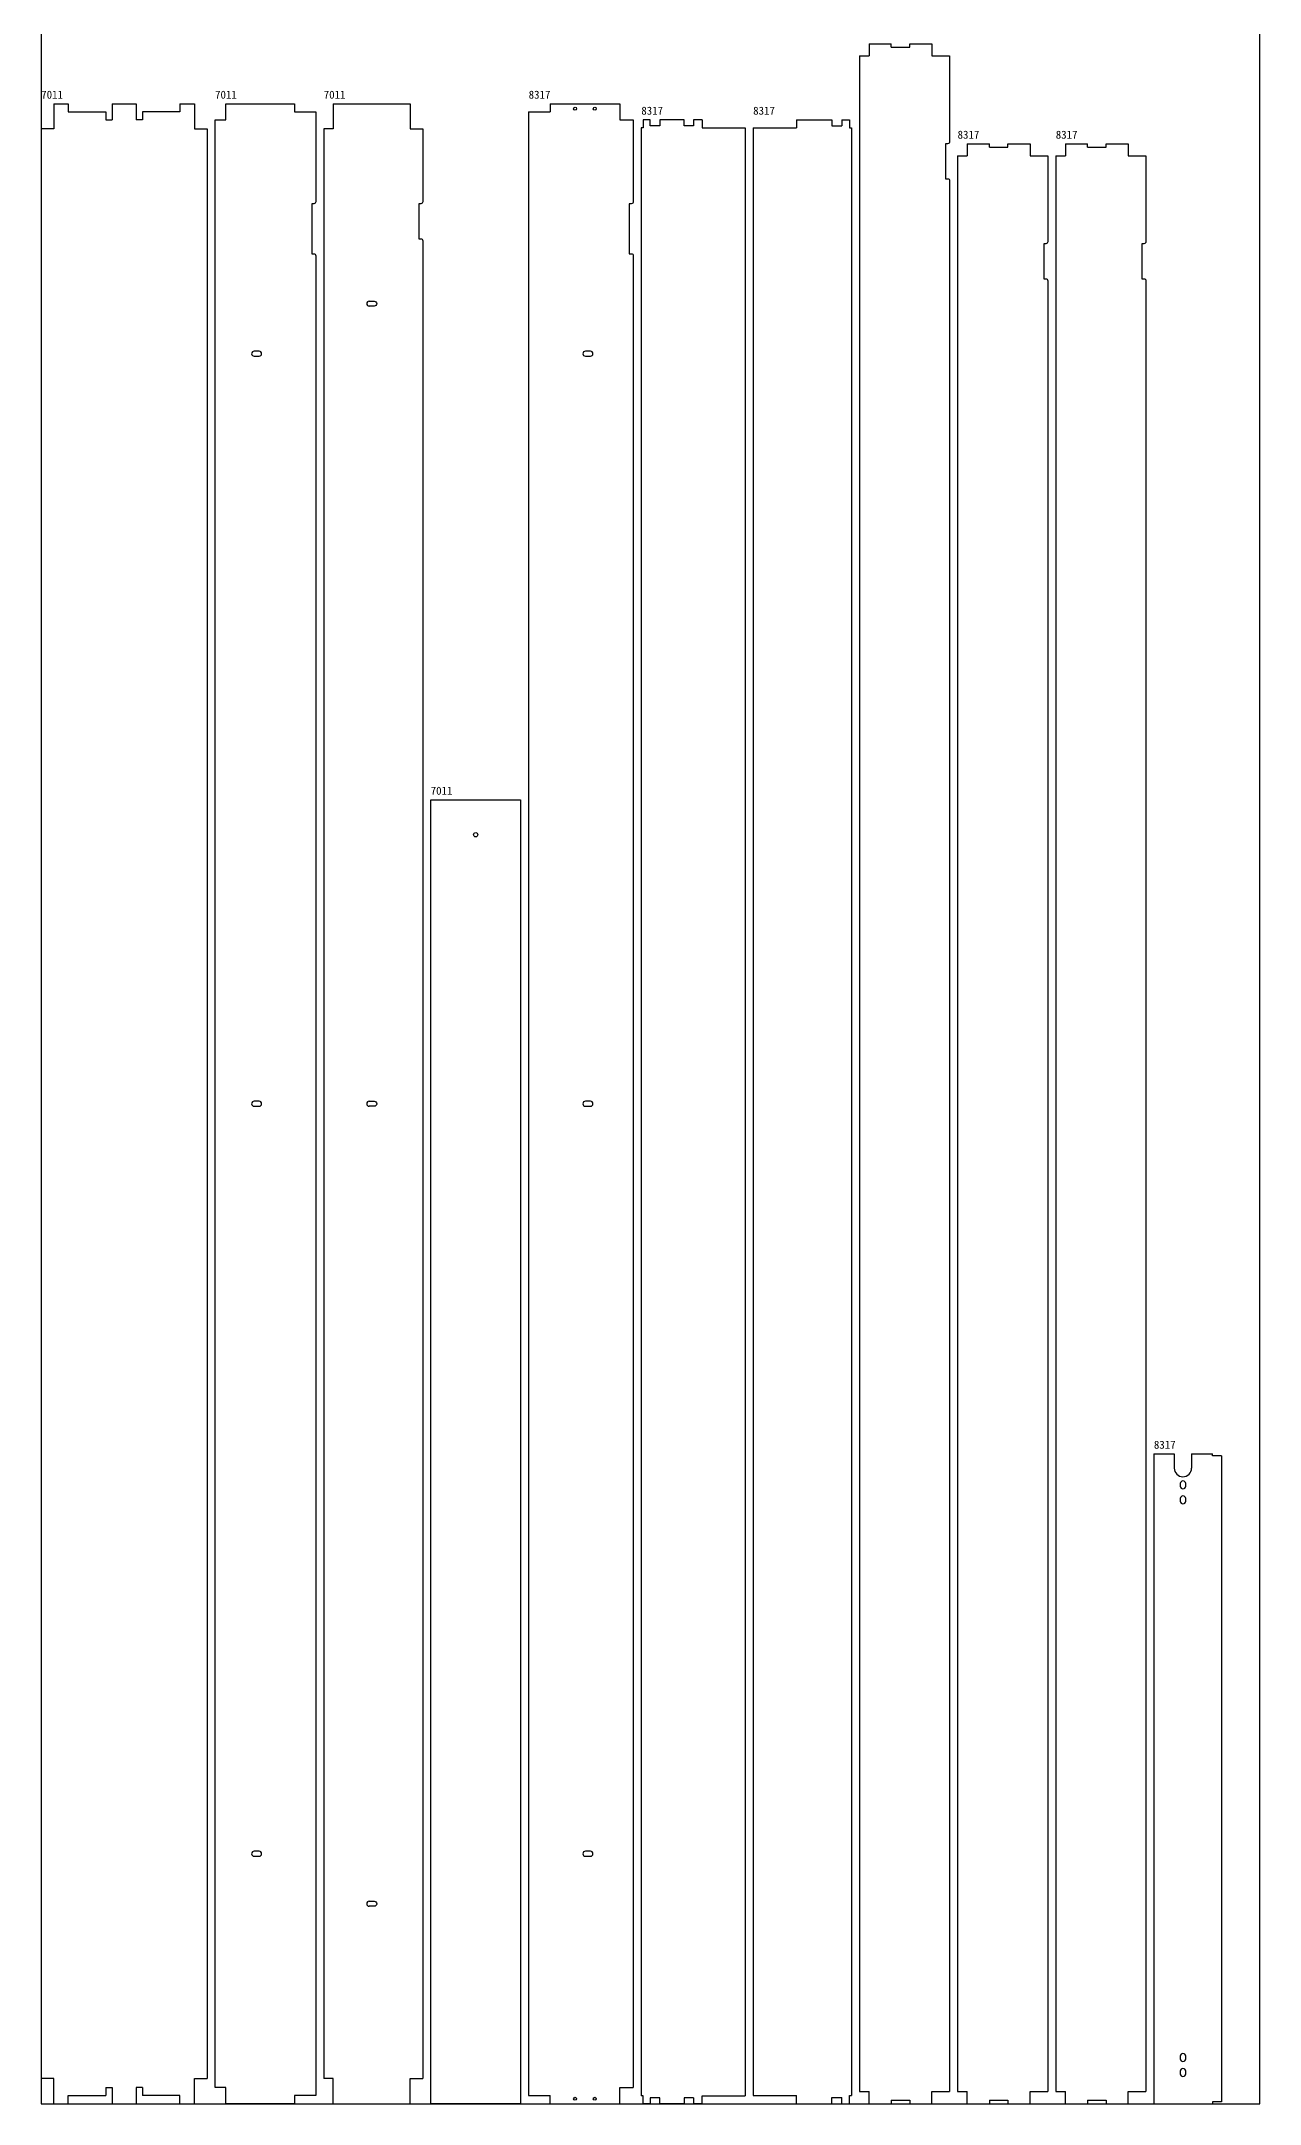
# Model space of a CAD drawing. Header units: metres. Extents: x 0 to 1219, y 0 to 4034.
# Drawn here: x 0 to 1219, y 0 to 2062 of the extents above; entities that cross this region are included whole.
import ezdxf

# ---------------------------------------------------------------- set-up
doc = ezdxf.new("R2010")
doc.units = ezdxf.units.M
doc.layers.add('00铝单板', color=3, linetype='Continuous')
doc.layers.add('BG&E - DIMENSIONS', color=7, linetype='Continuous')

# ---------------------------------------------------------------- blocks, each defined once
blk = doc.blocks.new('KB__-__-7011-__4_2')
at = {"color": 7}
for p, q in [((12.6, 2000), (27.1, 2000)), ((12.6, 2000), (12.6, 1974.7)), ((27.1, 2000), (27.1, 1991.8)), ((27.1, 1991.8), (64.6, 1991.8)), ((64.6, 1991.8), (64.6, 1983.8)), ((64.6, 1983.8), (70.8, 1983.8)), ((70.8, 2000), (70.8, 1983.8)), ((70.8, 2000), (95.1, 2000)), ((95.1, 2000), (95.1, 1983.8)), ((101.3, 1983.8), (95.1, 1983.8)), ((101.3, 1991.8), (101.3, 1983.8)), ((138.8, 1991.8), (101.3, 1991.8)), ((138.8, 2000), (153.3, 2000)), ((138.8, 2000), (138.8, 1991.8)), ((153.3, 2000), (153.3, 1974.7)), ((0, 1974.7), (0, 25.3)), ((12.6, 1974.7), (0, 1974.7)), ((153.3, 1974.7), (165.9, 1974.7)), ((12.6, 25.3), (0, 25.3)), ((12.6, 0), (12.6, 25.3)), ((153.3, 0), (153.3, 25.3)), ((153.3, 25.3), (165.9, 25.3)), ((12.6, 0), (27.1, 0)), ((27.1, 8.2), (64.6, 8.2)), ((27.1, 0), (27.1, 8.2)), ((64.6, 16.2), (70.8, 16.2)), ((64.6, 16.2), (64.6, 8.2)), ((70.8, 16.2), (70.8, 0)), ((70.8, 0), (95.1, 0)), ((101.3, 16.2), (95.1, 16.2)), ((95.1, 16.2), (95.1, 0)), ((101.3, 16.2), (101.3, 8.2)), ((138.8, 8.2), (101.3, 8.2)), ((138.8, 0), (138.8, 8.2)), ((138.8, 0), (153.3, 0))]:
    blk.add_line(p, q, dxfattribs=at)
at = {"layer": 'BG&E - DIMENSIONS', "color": 7}
blk.add_line((165.9, 1974.7), (165.9, 25.3), dxfattribs=at)
blk = doc.blocks.new('KB__-__-7011-__3_1')
for points in [[(44.1, 1752.5), (39.1, 1752.5, 1), (39.1, 1747.5), (44.1, 1747.5, 1), (44.1, 1752.5)], [(44.1, 1002.5), (39.1, 1002.5, 1), (39.1, 997.5), (44.1, 997.5, 1), (44.1, 1002.5)], [(44.1, 252.5), (39.1, 252.5, 1), (39.1, 247.5), (44.1, 247.5, 1), (44.1, 252.5)]]:
    blk.add_lwpolyline(points, format="xyb")
at = {"layer": '00铝单板', "color": 0}
blk.add_lwpolyline([(0, 1983.8), (10.8, 1983.8), (10.8, 2000), (79.3, 2000), (79.3, 1991.8), (100.7, 1991.8), (100.7, 1902, -0.414214), (98.7, 1900), (96.7, 1900), (96.7, 1850), (98.7, 1850, -0.414214), (100.7, 1848), (100.7, 8.2), (79.3, 8.2), (79.3, 0), (10.8, 0), (10.8, 16.2), (0, 16.2)], format="xyb", close=True, dxfattribs=at)
blk = doc.blocks.new('KB__-__-7011-__6_4')
for p, q in [((9.6, 2000), (86.4, 2000)), ((9.6, 2000), (9.6, 1974.7)), ((86.4, 2000), (86.4, 1974.7)), ((9.6, 1974.7), (0, 1974.7)), ((86.4, 1974.7), (99, 1974.7))]:
    blk.add_line(p, q)
at = {"color": 7}
for p, q in [((0, 1974.7), (0, 25.3)), ((9.6, 25.3), (0, 25.3)), ((9.6, 0), (9.6, 25.3)), ((86.4, 0), (86.4, 25.3)), ((86.4, 25.3), (99, 25.3)), ((9.6, 0), (86.4, 0))]:
    blk.add_line(p, q, dxfattribs=at)
at = {"color": 0}
blk.add_lwpolyline([(99, 1974.7), (99, 1902, -0.414214), (97, 1900), (95, 1900), (95, 1865), (97, 1865, -0.414214), (99, 1863), (99, 25.3)], format="xyb", dxfattribs=at)
for points in [[(50.5, 1802.5, -1), (50.5, 1797.5), (45.5, 1797.5, -0.414214)], [(45.5, 1802.5), (50.5, 1802.5, -0.414214)], [(50.5, 1002.5, -1), (50.5, 997.5), (45.5, 997.5, -0.414214)], [(45.5, 1002.5), (50.5, 1002.5, -0.414214)]]:
    blk.add_lwpolyline(points, format="xyb")
at = {"color": 7}
for points in [[(50.5, 202.5, -1), (50.5, 197.5), (45.5, 197.5, -0.414214)], [(45.5, 202.5), (50.5, 202.5, -0.414214)]]:
    blk.add_lwpolyline(points, format="xyb", dxfattribs=at)
for centre in [(45.5, 1800), (45.5, 1000)]:
    blk.add_arc(centre, 2.5, 90, -90)
blk.add_arc((45.5, 200), 2.5, 90, -90, dxfattribs=at)
blk = doc.blocks.new('KB__-__-7011-__5_3')
at = {"color": 0}
for p, q in [((0, 1304), (90, 1304)), ((0, 0), (0, 1304))]:
    blk.add_line(p, q, dxfattribs=at)
for p, q in [((90, 1304), (90, 0)), ((90, 0), (0, 0))]:
    blk.add_line(p, q)
blk.add_circle((45, 1269), 2.15, dxfattribs=at)
blk = doc.blocks.new('KB__-___-8317-__14_10')
at = {"color": 7}
for p, q in [((0, 1991.8), (0, 8.2)), ((0, 8.2), (21.6, 8.2)), ((21.6, 0), (21.6, 8.2)), ((21.6, 0), (91.1, 0)), ((91.1, 0), (91.1, 16.2)), ((91.1, 16.2), (104.7, 16.2))]:
    blk.add_line(p, q, dxfattribs=at)
for p, q in [((0, 1991.8), (21.6, 1991.8)), ((21.6, 2000), (21.6, 1991.8)), ((21.6, 2000), (91.1, 2000)), ((91.1, 2000), (91.1, 1983.8)), ((91.1, 1983.8), (104.7, 1983.8))]:
    blk.add_line(p, q)
at = {"color": 0}
blk.add_lwpolyline([(104.7, 1983.8), (104.7, 1902, -0.414214), (102.7, 1900), (100.7, 1900), (100.7, 1850), (102.7, 1850, -0.414214), (104.7, 1848), (104.7, 16.2)], format="xyb", dxfattribs=at)
for points in [[(61.8, 1747.5, 1), (61.8, 1752.5), (56.8, 1752.5, 1), (56.8, 1747.5)], [(61.8, 997.5, 1), (61.8, 1002.5), (56.8, 1002.5, 1), (56.8, 997.5)], [(61.8, 247.5, 1), (61.8, 252.5), (56.8, 252.5, 1), (56.8, 247.5)]]:
    blk.add_lwpolyline(points, format="xyb", close=True)
for centre in [(46.5, 1995), (66.2, 1995)]:
    blk.add_circle(centre, 1.5)
at = {"color": 7}
for centre in [(46.5, 5), (66.2, 5)]:
    blk.add_circle(centre, 1.5, dxfattribs=at)
blk = doc.blocks.new('KB__-___-8317-__12_8')
at = {"color": 7}
for p, q in [((8.7, 1984), (2, 1984)), ((2, 1984), (2, 1976)), ((8.7, 1978), (8.7, 1984)), ((43, 1984), (18.7, 1984)), ((18.7, 1984), (18.7, 1978)), ((43, 1978), (43, 1984)), ((52.2, 1984), (52.2, 1978)), ((60.8, 1984), (52.2, 1984)), ((52.2, 1984), (52.2, 1978)), ((60.8, 1984), (60.8, 1976)), ((0, 1976), (0, 8)), ((2, 1976), (0, 1976)), ((9.2, 1978), (8.7, 1978)), ((18.7, 1978), (9.2, 1978)), ((43.5, 1978), (43, 1978)), ((52.2, 1978), (43.5, 1978)), ((60.8, 1976), (103.9, 1976)), ((103.9, 1976), (103.9, 8)), ((2, 8), (0, 8)), ((2, 0), (2, 8)), ((8.7, 0), (2, 0)), ((9.2, 6), (8.7, 6)), ((8.7, 6), (8.7, 0)), ((18.7, 6), (9.2, 6)), ((18.7, 0), (18.7, 6)), ((43, 0), (18.7, 0)), ((43.5, 6), (43, 6)), ((43, 6), (43, 0)), ((52.2, 6), (43.5, 6)), ((52.2, 6), (52.2, 0)), ((60.8, 0), (52.2, 0)), ((60.8, 0), (60.8, 8)), ((60.8, 8), (103.9, 8))]:
    blk.add_line(p, q, dxfattribs=at)
blk = doc.blocks.new('KB__-___-8317-__13_9')
for p, q in [((43.2, 1984), (43.2, 1975.8)), ((43.2, 1984), (78.6, 1984)), ((78.6, 1984), (78.6, 1977.8)), ((88.8, 1984), (88.8, 1977.8)), ((88.8, 1984), (96.3, 1984)), ((96.3, 1984), (96.3, 1975.8)), ((0, 1975.8), (43.2, 1975.8)), ((78.6, 1977.8), (88.8, 1977.8)), ((96.3, 1975.8), (98.3, 1975.8))]:
    blk.add_line(p, q)
at = {"color": 7}
for p, q in [((0, 1975.8), (0, 8.2)), ((98.3, 1975.8), (98.3, 8.2)), ((0, 8.2), (43.2, 8.2)), ((43.2, 0), (43.2, 8.2)), ((43.2, 0), (78.6, 0)), ((78.6, 0), (78.6, 6.2)), ((78.6, 6.2), (88.8, 6.2)), ((88.8, 0), (88.8, 6.2)), ((88.8, 0), (96.3, 0)), ((96.3, 0), (96.3, 8.2)), ((96.3, 8.2), (98.3, 8.2))]:
    blk.add_line(p, q, dxfattribs=at)
blk = doc.blocks.new('KB__-___-8317-__6_6')
at = {"color": 7}
for p, q in [((0, 2047.8), (0, 12.2)), ((0, 12.2), (9.6, 12.2)), ((9.6, 0), (9.6, 12.2)), ((9.6, 0), (31.8, 0)), ((31.8, 3.6), (50.4, 3.6)), ((31.8, 3.6), (31.8, 0)), ((50.4, 3.6), (50.4, 0)), ((50.4, 0), (72.6, 0)), ((72.6, 0), (72.6, 12.2)), ((72.6, 12.2), (90.2, 12.2))]:
    blk.add_line(p, q, dxfattribs=at)
for p, q in [((0, 2047.8), (9.6, 2047.8)), ((9.6, 2060), (9.6, 2047.8)), ((9.6, 2060), (31.8, 2060)), ((31.8, 2056.4), (31.8, 2060)), ((31.8, 2056.4), (50.4, 2056.4)), ((50.4, 2060), (72.6, 2060)), ((50.4, 2056.4), (50.4, 2060)), ((72.6, 2060), (72.6, 2047.8)), ((72.6, 2047.8), (90.2, 2047.8))]:
    blk.add_line(p, q)
at = {"color": 0}
blk.add_lwpolyline([(90.2, 2047.8), (90.2, 1962, -0.414214), (88.2, 1960), (86.2, 1960), (86.2, 1925), (88.2, 1925, -0.414214), (90.2, 1923), (90.2, 12.2)], format="xyb", dxfattribs=at)
blk = doc.blocks.new('KB__-___-8317-__15_11')
for p, q in [((9.6, 1960), (9.6, 1947.8)), ((9.6, 1960), (31.8, 1960)), ((31.8, 1956.4), (31.8, 1960)), ((50.4, 1960), (72.6, 1960)), ((50.4, 1956.4), (50.4, 1960)), ((72.6, 1960), (72.6, 1947.8)), ((0, 1947.8), (9.6, 1947.8)), ((31.8, 1956.4), (50.4, 1956.4)), ((72.6, 1947.8), (90.2, 1947.8))]:
    blk.add_line(p, q)
at = {"color": 7}
for p, q in [((0, 1947.8), (0, 12.2)), ((0, 12.2), (9.6, 12.2)), ((9.6, 0), (9.6, 12.2)), ((9.6, 0), (31.8, 0)), ((31.8, 3.6), (50.4, 3.6)), ((31.8, 3.6), (31.8, 0)), ((50.4, 3.6), (50.4, 0)), ((50.4, 0), (72.6, 0)), ((72.6, 0), (72.6, 12.2)), ((72.6, 12.2), (90.2, 12.2))]:
    blk.add_line(p, q, dxfattribs=at)
at = {"color": 0}
blk.add_lwpolyline([(90.2, 1947.8), (90.2, 1862, -0.414214), (88.2, 1860), (86.2, 1860), (86.2, 1825), (88.2, 1825, -0.414214), (90.2, 1823), (90.2, 12.2)], format="xyb", dxfattribs=at)
blk = doc.blocks.new('KB__-___-8317-__16_12')
for p, q in [((9.6, 1960), (9.6, 1947.8)), ((9.6, 1960), (31.8, 1960)), ((31.8, 1956.4), (31.8, 1960)), ((50.4, 1960), (72.6, 1960)), ((50.4, 1956.4), (50.4, 1960)), ((72.6, 1960), (72.6, 1947.8)), ((0, 1947.8), (9.6, 1947.8)), ((31.8, 1956.4), (50.4, 1956.4)), ((72.6, 1947.8), (90.2, 1947.8))]:
    blk.add_line(p, q)
at = {"color": 7}
for p, q in [((0, 1947.8), (0, 12.2)), ((0, 12.2), (9.6, 12.2)), ((9.6, 0), (9.6, 12.2)), ((9.6, 0), (31.8, 0)), ((31.8, 3.6), (50.4, 3.6)), ((31.8, 3.6), (31.8, 0)), ((50.4, 3.6), (50.4, 0)), ((50.4, 0), (72.6, 0)), ((72.6, 0), (72.6, 12.2)), ((72.6, 12.2), (90.2, 12.2))]:
    blk.add_line(p, q, dxfattribs=at)
at = {"color": 0}
blk.add_lwpolyline([(90.2, 1947.8), (90.2, 1862, -0.414214), (88.2, 1860), (86.2, 1860), (86.2, 1825), (88.2, 1825, -0.414214), (90.2, 1823), (90.2, 12.2)], format="xyb", dxfattribs=at)
blk = doc.blocks.new('KB__-___-8317-__3_5')
for p, q in [((0, 650), (0, 0)), ((0, 650), (20.4, 650)), ((20.4, 650), (20.4, 635.6)), ((37.7, 650), (37.7, 635.6)), ((37.7, 650), (58.6, 650)), ((58.6, 648), (58.6, 650)), ((67.6, 648), (58.6, 648)), ((67.6, 648), (67.6, 2)), ((0, 0), (58.6, 0)), ((67.6, 2), (58.6, 2)), ((58.6, 2), (58.6, 0))]:
    blk.add_line(p, q)
for points in [[(31.8, 620.1, 1), (26.3, 620.1), (26.3, 617.6, 1), (31.8, 617.6)], [(31.8, 605.1, 1), (26.3, 605.1), (26.3, 602.6, 1), (31.8, 602.6)], [(31.8, 47.5, 1), (26.3, 47.5), (26.3, 45, 1), (31.8, 45)], [(31.8, 32.5, 1), (26.3, 32.5), (26.3, 30, 1), (31.8, 30)]]:
    blk.add_lwpolyline(points, format="xyb", close=True)
blk.add_arc((29, 635.6), 8.65, 180, 0)

msp = doc.modelspace()

# ---------------------------------------------------------------- linework, layer by layer
at = {"color": 3}
msp.add_lwpolyline([(0, 0), (1219, 0), (1219, 4000), (0, 4000)], close=True, dxfattribs=at)

# ---------------------------------------------------------------- block references
for name, p in [('KB__-___-8317-__6_6', (818.5, 0)), ('KB__-__-7011-__4_2', (0, 0)), ('KB__-__-7011-__3_1', (173.9, 0)), ('KB__-__-7011-__6_4', (282.6, 0)), ('KB__-___-8317-__14_10', (487.6, 0)), ('KB__-___-8317-__12_8', (600.3, 0)), ('KB__-___-8317-__13_9', (712.2, 0)), ('KB__-___-8317-__15_11', (916.7, 0)), ('KB__-___-8317-__16_12', (1014.9, 0)), ('KB__-__-7011-__5_3', (389.6, 0)), ('KB__-___-8317-__3_5', (1113.1, 0))]:
    msp.add_blockref(name, p)

# ---------------------------------------------------------------- texts
for s, p in [('7011', (0, 2005)), ('7011', (173.9, 2005)), ('7011', (282.6, 2005)), ('8317', (487.6, 2005)), ('8317', (600.3, 1989)), ('8317', (712.2, 1989)), ('8317', (916.7, 1965)), ('8317', (1014.9, 1965)), ('7011', (389.6, 1309)), ('8317', (1113.1, 655))]:
    msp.add_text(s, height=8).set_placement(p)

doc.saveas('drawing.dxf')
